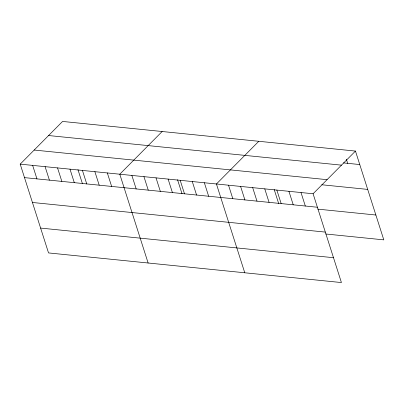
<?xml version="1.0" encoding="UTF-8"?>
<svg xmlns="http://www.w3.org/2000/svg" width="404" height="404" viewBox="0 0 404 404"><rect width="100%" height="100%" fill="white"/><g stroke="black" fill="none" stroke-linecap="round" stroke-linejoin="round"><path stroke-width="0.61" d="M355.459 151.071L313.09 193.758L341.425 282.558L48.541 252.929L20.2 164.135L62.575 121.442L355.459 151.071L383.8 239.865L325.806 233.997M162.156 131.517L119.781 174.21L148.122 263.004M258.807 141.294L216.433 183.982L244.773 272.781M343.456 162.903L359.767 164.554M48.591 135.532L341.476 165.155M34.183 150.046L327.073 179.674M321.786 184.764L367.696 189.405M20.2 164.135L313.09 193.758M24.503 177.624L317.392 207.247M317.877 209.146L375.866 215.014M32.436 202.475L325.321 232.098M40.607 228.078L333.497 257.702M346.374 159.227L347.682 163.332M301.005 192.536L305.313 206.025M288.926 191.314L293.228 204.803M276.841 190.092L281.149 203.581M274.2 189.521L278.659 203.49M264.761 188.87L269.064 202.359M252.682 187.648L256.984 201.136M240.597 186.426L244.9 199.914M228.518 185.204L232.82 198.692M204.353 182.76L208.656 196.248M192.274 181.542L196.576 195.026M180.189 180.32L184.492 193.804M177.548 179.75L182.007 193.713M168.109 179.098L172.412 192.582M156.025 177.876L160.332 191.36M143.945 176.654L148.248 190.138M131.866 175.432L136.168 188.915M107.333 172.947L111.64 186.436M94.884 171.69L99.192 185.178M82.436 170.432L86.744 183.916M77.967 169.675L82.421 183.643M69.993 169.17L74.296 182.659M57.545 167.912L61.847 181.401M45.096 166.655L49.399 180.139M32.648 165.393L36.951 178.881"/></g></svg>
